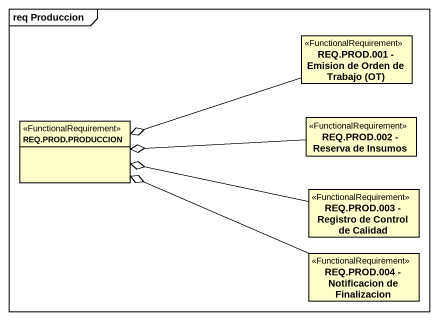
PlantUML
@startuml
mainframe req Produccion
hide circle
hide empty members
class "REQ.PROD.001 - Emision de Orden de Trabajo (OT)" as REQ_PROD_001_Emision_de <<FunctionalRequirement>>
class "REQ.PROD.PRODUCCION" as REQ_PROD_PRODUCCION <<FunctionalRequirement>>
class "REQ.PROD.002 - Reserva de Insumos" as REQ_PROD_002_Reserva_de <<FunctionalRequirement>>
class "REQ.PROD.003 - Registro de Control de Calidad" as REQ_PROD_003_Registro_de <<FunctionalRequirement>>
class "REQ.PROD.004 - Notificacion de Finalizacion" as REQ_PROD_004_Notificacion <<FunctionalRequirement>>
REQ_PROD_001_Emision_de -left-o REQ_PROD_PRODUCCION
REQ_PROD_002_Reserva_de -left-o REQ_PROD_PRODUCCION
REQ_PROD_003_Registro_de -left-o REQ_PROD_PRODUCCION
REQ_PROD_004_Notificacion -left-o REQ_PROD_PRODUCCION
@enduml
